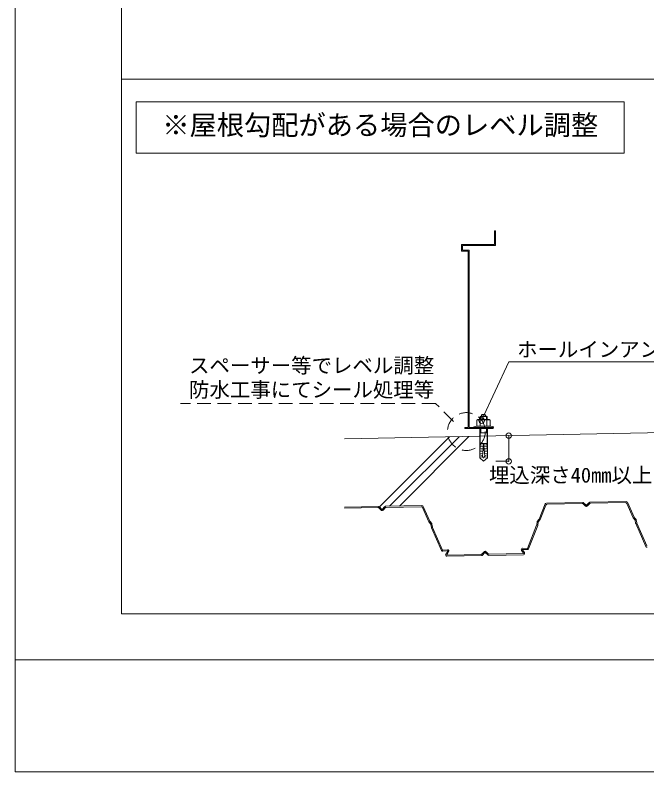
# Model space of a CAD drawing. Units: millimetres, scale not verified. Extents: x -2125 to 1875, y -1406 to 1354.
# Drawn here: x -2125 to -1198, y -1406 to -295 of the extents above; entities that cross this region are included whole.
import ezdxf
from ezdxf.enums import TextEntityAlignment as Align

# ---------------------------------------------------------------- set-up
doc = ezdxf.new("R2010")
doc.units = ezdxf.units.MM
doc.header["$LTSCALE"] = 10
doc.header["$PDMODE"] = 32
doc.header["$PDSIZE"] = 8
doc.linetypes.add('DASHED2', pattern=[3, 2, -1])
doc.layers.add('0-0', color=7, linetype='Continuous', lineweight=9)
doc.layers.add('1-0', color=4, linetype='Continuous', lineweight=9)
doc.styles.add('ＭＳ ゴシック', font='')
doc.styles.get('ＭＳ ゴシック').set_extended_font_data('MS Gothic')

msp = doc.modelspace()

# ---------------------------------------------------------------- linework, layer by layer
at = {"layer": '0-0'}
for p, q in [((-1421.66, -611.39), (-1420.16, -611.39)), ((-1421.66, -631.39), (-1421.66, -611.39)), ((-1420.16, -632.89), (-1420.16, -611.39)), ((-1470.16, -631.39), (-1421.66, -631.39)), ((-1468.66, -632.89), (-1468.66, -639.89)), ((-1447.16, -631.39), (-1447.16, -632.89)), ((-1435.16, -631.39), (-1435.16, -632.89)), ((-1435.16, -632.89), (-1420.16, -632.89)), ((-1447.37, -889.41), (-1445.81, -888.51)), ((-1445.81, -888.51), (-1429.31, -888.51)), ((-1442.55, -888.51), (-1442.55, -884.14)), ((-1433.23, -883.46), (-1441.88, -883.46)), ((-1441.88, -888.51), (-1441.88, -883.46)), ((-1440.47, -881.8), (-1439.64, -880.96)), ((-1440.47, -883.46), (-1440.47, -881.8)), ((-1435.47, -880.96), (-1439.64, -880.96)), ((-1434.64, -881.8), (-1435.47, -880.96)), ((-1434.64, -883.46), (-1434.64, -881.8)), ((-1433.23, -883.46), (-1432.55, -884.14)), ((-1433.23, -888.51), (-1433.23, -883.46)), ((-1432.55, -888.51), (-1432.55, -884.14)), ((-1427.74, -889.41), (-1429.31, -888.51)), ((-1641.78, -916.96), (-627.84, -896.68)), ((-1448.06, -897.89), (-1427.06, -897.89)), ((-1447.37, -889.41), (-1447.37, -897.89)), ((-1442.46, -889.41), (-1442.46, -897.89)), ((-1432.65, -889.41), (-1432.65, -897.89)), ((-1427.74, -889.41), (-1427.74, -897.89)), ((-1465.16, -899.89), (-1465.16, -901.39)), ((-1465.16, -899.89), (-1460.16, -899.89)), ((-1465.16, -901.39), (-1423.56, -901.39)), ((-1458.66, -899.89), (-1443.56, -899.89)), ((-1448.06, -899.89), (-1451.92, -899.89)), ((-1448.06, -899.89), (-1451.92, -899.89)), ((-1448.06, -899.89), (-1427.06, -899.89)), ((-1443.55, -899.89), (-1443.55, -901.39)), ((-1443.3, -901.42), (-1443.3, -944.42)), ((-1442.55, -923.76), (-1442.55, -899.89)), ((-1442.55, -908.46), (-1441.88, -907.79)), ((-1441.88, -900.46), (-1441.88, -899.89)), ((-1433.23, -900.46), (-1433.23, -899.89)), ((-1433.23, -907.79), (-1433.23, -900.46)), ((-1433.23, -907.79), (-1432.55, -908.46)), ((-1432.55, -923.76), (-1432.55, -899.89)), ((-1431.8, -901.42), (-1431.8, -944.42)), ((-1431.55, -899.89), (-1431.55, -901.39)), ((-1427.05, -899.89), (-1423.19, -899.89)), ((-1427.05, -899.89), (-1423.19, -899.89)), ((-1423.56, -899.89), (-1423.56, -901.39)), ((-1487.85, -913.88), (-1590.58, -1016.6)), ((-1473.55, -913.6), (-1575.61, -1015.66)), ((-1459.24, -913.31), (-1561.31, -1015.37)), ((-1400.69, -949.73), (-1400.69, -912.14)), ((-1442.92, -930.64), (-1443.12, -933.07)), ((-1442.6, -930.36), (-1442.92, -930.64)), ((-1438.2, -930.98), (-1442.92, -930.64)), ((-1442.48, -928.52), (-1442.76, -928.2)), ((-1438.03, -928.48), (-1442.76, -928.2)), ((-1442.32, -925.47), (-1442.63, -925.76)), ((-1442.6, -930.36), (-1442.48, -928.52)), ((-1442.55, -923.76), (-1437.81, -923.76)), ((-1442.27, -924.06), (-1442.54, -923.76)), ((-1442.32, -925.47), (-1442.27, -924.06)), ((-1437.3, -923.46), (-1437.8, -923.46)), ((-1437.21, -925.97), (-1437.3, -923.46)), ((-1432.55, -923.76), (-1437.29, -923.76)), ((-1437.21, -925.97), (-1432.48, -925.76)), ((-1437.08, -928.48), (-1437.21, -925.97)), ((-1437.08, -928.48), (-1432.35, -928.2)), ((-1436.91, -930.98), (-1437.08, -928.48)), ((-1436.91, -930.98), (-1432.19, -930.64)), ((-1436.71, -933.49), (-1436.91, -930.98)), ((-1432.84, -924.06), (-1432.57, -923.76)), ((-1432.79, -925.47), (-1432.84, -924.06)), ((-1432.79, -925.47), (-1432.48, -925.76)), ((-1432.63, -928.52), (-1432.35, -928.2)), ((-1432.5, -930.36), (-1432.63, -928.52)), ((-1432.5, -930.36), (-1432.19, -930.64)), ((-1432.48, -925.76), (-1432.35, -928.2)), ((-1432.19, -930.64), (-1431.99, -933.07)), ((-1443.02, -935.24), (-1443.3, -935.47)), ((-1438.64, -935.99), (-1443.3, -935.51)), ((-1438.91, -938.48), (-1443.3, -937.97)), ((-1439.21, -940.98), (-1443.3, -940.44)), ((-1439.55, -943.46), (-1443.3, -942.92)), ((-1442.85, -933.4), (-1443.12, -933.07)), ((-1438.4, -933.49), (-1443.12, -933.07)), ((-1443.02, -935.24), (-1442.85, -933.4)), ((-1439.55, -943.46), (-1439.21, -940.98)), ((-1436.71, -933.49), (-1431.99, -933.07)), ((-1436.47, -935.99), (-1436.71, -933.49)), ((-1436.47, -935.99), (-1431.8, -935.51)), ((-1436.2, -938.48), (-1436.47, -935.99)), ((-1436.2, -938.48), (-1431.8, -937.97)), ((-1435.9, -940.98), (-1436.2, -938.48)), ((-1435.9, -940.98), (-1431.8, -940.44)), ((-1435.55, -943.46), (-1435.9, -940.98)), ((-1435.55, -943.46), (-1431.8, -942.92)), ((-1432.26, -933.4), (-1431.99, -933.07)), ((-1432.09, -935.24), (-1432.26, -933.4)), ((-1432.09, -935.24), (-1431.8, -935.47)), ((-1443.3, -944.42), (-1437.55, -949.73)), ((-1431.8, -944.42), (-1437.55, -949.73)), ((-1400.69, -949.73), (-1419.44, -949.73)), ((-1292.12, -1009.99), (-1345.47, -1011.06)), ((-1287.01, -1014.22), (-1290.67, -1010.57)), ((-1286.44, -1014.21), (-1282.93, -1010.42)), ((-1281.5, -1009.78), (-1228.15, -1008.71)), ((-1280.79, -1011.36), (-1229.18, -1010.33)), ((-1216.64, -1031.65), (-1226.28, -1009.9)), ((-1592.06, -1015.99), (-1641.78, -1016.98)), ((-1592.71, -1017.6), (-1641.78, -1018.58)), ((-1591.26, -1018.18), (-1588.08, -1021.35)), ((-1586.95, -1020.22), (-1590.61, -1016.57)), ((-1586.38, -1020.21), (-1582.87, -1016.42)), ((-1582.16, -1018), (-1585.2, -1021.29)), ((-1581.44, -1015.78), (-1528.09, -1014.71)), ((-1580.73, -1017.36), (-1529.12, -1016.33)), ((-1517.93, -1038.54), (-1527.26, -1017.52)), ((-1516.58, -1037.65), (-1526.22, -1015.9)), ((-1356.06, -1034.44), (-1347.29, -1012.32)), ((-1354.67, -1035.28), (-1346.19, -1013.9)), ((-1292.77, -1011.6), (-1344.37, -1012.63)), ((-1291.32, -1012.19), (-1288.14, -1015.35)), ((-1282.22, -1012), (-1285.26, -1015.29)), ((-1217.99, -1032.55), (-1227.31, -1011.52)), ((-1213.95, -1034.69), (-1216.27, -1032.2)), ((-1515.4, -1041.42), (-1517.57, -1039.1)), ((-1513.89, -1040.69), (-1516.21, -1038.2)), ((-1514.26, -1046.64), (-1514.89, -1042.49)), ((-1512.71, -1046.19), (-1513.38, -1041.76)), ((-1373.13, -1077.51), (-1359.7, -1043.64)), ((-1359.58, -1043.12), (-1359.09, -1038.67)), ((-1358.62, -1037.59), (-1356.4, -1035.01)), ((-1358.01, -1043.51), (-1357.55, -1039.34)), ((-1357.08, -1038.26), (-1355.01, -1035.85)), ((-1215.46, -1035.42), (-1217.63, -1033.1)), ((-1214.32, -1040.64), (-1214.95, -1036.49)), ((-1199.32, -1074.65), (-1214.18, -1041.15)), ((-1212.77, -1040.19), (-1213.44, -1035.76)), ((-1197.86, -1074.01), (-1212.62, -1040.7)), ((-1499.26, -1080.65), (-1514.12, -1047.15)), ((-1497.8, -1080), (-1512.56, -1046.7)), ((-1371.64, -1078.1), (-1358.14, -1044.03)), ((-1490.71, -1079.63), (-1497.4, -1080.24)), ((-1490.57, -1081.22), (-1497.25, -1081.83)), ((-1493, -1085.84), (-1490.2, -1081.85)), ((-1491.69, -1086.76), (-1488.89, -1082.77)), ((-1441.3, -1086.39), (-1491.36, -1087.39)), ((-1440.59, -1087.97), (-1491.33, -1088.99)), ((-1439.88, -1085.75), (-1436.83, -1082.46)), ((-1439.88, -1085.75), (-1436.83, -1082.46)), ((-1439.88, -1085.75), (-1436.83, -1082.46)), ((-1439.88, -1085.75), (-1436.83, -1082.46)), ((-1435.66, -1083.54), (-1439.16, -1087.33)), ((-1435.66, -1083.54), (-1439.16, -1087.33)), ((-1435.66, -1083.54), (-1439.16, -1087.33)), ((-1435.66, -1083.54), (-1439.16, -1087.33)), ((-1435.08, -1083.53), (-1431.42, -1087.18)), ((-1435.08, -1083.53), (-1431.42, -1087.18)), ((-1435.08, -1083.53), (-1431.42, -1087.18)), ((-1435.08, -1083.53), (-1431.42, -1087.18)), ((-1430.77, -1085.56), (-1433.95, -1082.4)), ((-1430.77, -1085.56), (-1433.95, -1082.4)), ((-1430.77, -1085.56), (-1433.95, -1082.4)), ((-1430.77, -1085.56), (-1433.95, -1082.4)), ((-1429.97, -1087.76), (-1379.24, -1086.75)), ((-1429.32, -1086.15), (-1379.27, -1085.15)), ((-1378.96, -1084.5), (-1381.91, -1080.63)), ((-1377.69, -1083.53), (-1380.64, -1079.66)), ((-1380.3, -1079.02), (-1373.6, -1079.36)), ((-1380.22, -1077.42), (-1373.52, -1077.76)), ((-2125.43, -1241.17), (1874.57, -1241.17)), ((1874.57, -1241.17), (-1917.86, -1241.17)), ((1874.57, -1405.51), (-2125.43, -1405.51))]:
    msp.add_line(p, q, dxfattribs=at)
at = {"layer": '0-0', "linetype": 'DASHED2'}
for p, q in [((-1508.11, -864.65), (-1882.86, -864.65)), ((-1481.62, -891.14), (-1508.11, -864.65)), ((-1443.56, -899.89), (-1443.56, -901.39)), ((-1443.56, -899.89), (-1443.56, -901.39)), ((-1431.56, -899.89), (-1431.56, -901.39)), ((-1431.56, -899.89), (-1431.56, -901.39))]:
    msp.add_line(p, q, dxfattribs=at)
at = {"layer": '0-0'}
for points in [[(1874.57, -1405.51), (1874.57, 1354.49), (-2125.43, 1354.49), (-2125.43, -1405.51)], [(-1470.16, -631.39), (-1470.16, -641.39), (-1460.16, -641.39), (-1460.16, -899.89)], [(-1468.66, -632.89), (-1447.16, -632.89), (-1435.16, -632.89)], [(-1468.66, -639.89), (-1458.66, -639.89), (-1458.66, -899.89)], [(-1108.81, -803.89), (-1400.6, -803.89), (-1440.45, -889.87)], [(-1432.55, -884.14), (-1442.55, -884.14), (-1441.88, -883.46)], [(-1448.06, -897.89), (-1451.92, -898.89), (-1451.92, -899.89)], [(-1427.05, -897.89), (-1423.19, -898.89), (-1423.19, -899.89)], [(-1433.23, -907.79), (-1441.88, -907.79), (-1441.88, -900.46)], [(-1437.9, -925.97), (-1442.63, -925.76), (-1442.76, -928.2)], [(-1438.64, -935.99), (-1438.4, -933.49), (-1438.2, -930.98), (-1438.03, -928.48), (-1437.9, -925.97), (-1437.8, -923.46)], [(-1439.21, -940.98), (-1438.91, -938.48), (-1438.64, -935.99)]]:
    msp.add_lwpolyline(points, dxfattribs=at)
msp.add_lwpolyline([(-1947.57, -421.98), (-1231.19, -421.98), (-1231.19, -497.24), (-1947.57, -497.24)], close=True, dxfattribs=at)
at = {"layer": '0-0', "linetype": 'DASHED2'}
msp.add_circle((-1462.9, -906.02), 27.75, dxfattribs=at)
at = {"layer": '0-0'}
msp.add_circle((-1440.45, -889.87), 4.17, dxfattribs=at)
for centre, radius, start, end in [((-1444.92, -892.89), 4.26, 54.793, 125.207), ((-1437.56, -904.49), 15.86, 71.971, 108.029), ((-1430.19, -892.89), 4.26, 54.793, 125.207), ((-1426.02, -938.74), 13.3, 188.441, 205.72), ((-1449.09, -938.74), 13.3, 334.28, 351.559), ((-1437.55, -944.3), 0.5, 205.72, 334.28), ((-1292.08, -1011.99), 2, 45.08485, 91.14576), ((-1292.08, -1011.99), 2, 45.08485, 91.14576), ((-1281.46, -1011.78), 2, 91.14576, 137.20667), ((-1281.46, -1011.78), 2, 91.14576, 137.20667), ((-1229.14, -1012.33), 2, 23.91317, 91.14576), ((-1228.11, -1010.71), 2, 23.91317, 91.14576), ((-1592.67, -1019.6), 2, 45.08485, 91.14576), ((-1592.67, -1019.6), 2, 45.08485, 91.14576), ((-1592.02, -1017.99), 2, 45.08485, 91.14576), ((-1592.02, -1017.99), 2, 45.08485, 91.14576), ((-1586.67, -1019.93), 2, 225.08485, 271.14576), ((-1586.67, -1019.93), 0.4, 225.08485, 271.14576), ((-1586.67, -1019.93), 0.4, 271.14576, 317.20667), ((-1586.67, -1019.93), 2, 271.14576, 317.20667), ((-1581.4, -1017.77), 2, 91.14576, 137.20667), ((-1581.4, -1017.77), 2, 91.14576, 137.20667), ((-1580.69, -1019.36), 2, 91.14576, 137.20667), ((-1580.69, -1019.36), 2, 91.14576, 137.20667), ((-1529.08, -1018.33), 2, 23.91317, 91.14576), ((-1528.05, -1016.71), 2, 23.91317, 91.14576), ((-1345.43, -1013.06), 2, 91.14576, 158.37836), ((-1344.33, -1014.63), 2, 91.14576, 158.37836), ((-1292.73, -1013.6), 2, 45.08485, 91.14576), ((-1292.73, -1013.6), 2, 45.08485, 91.14576), ((-1286.73, -1013.93), 2, 225.08485, 271.14576), ((-1286.73, -1013.93), 0.4, 225.08485, 271.14576), ((-1286.73, -1013.93), 0.4, 271.14576, 317.20667), ((-1286.73, -1013.93), 2, 271.14576, 317.20667), ((-1280.75, -1013.36), 2, 91.14576, 137.20667), ((-1280.75, -1013.36), 2, 91.14576, 137.20667), ((-1216.16, -1031.73), 2, 203.91317, 222.96593), ((-1214.81, -1030.84), 2, 203.91317, 222.96593), ((-1516.1, -1037.73), 2, 203.91317, 222.96593), ((-1514.75, -1036.84), 2, 203.91317, 222.96593), ((-1516.87, -1042.78), 2, 8.53181, 42.96593), ((-1515.36, -1042.06), 2, 8.53181, 42.96593), ((-1361.56, -1042.91), 2, 338.37836, 353.75972), ((-1357.1, -1038.89), 2, 139.32559, 173.75972), ((-1360, -1043.29), 2, 338.37836, 353.75972), ((-1355.56, -1039.56), 2, 139.32559, 173.75972), ((-1357.92, -1033.7), 2, 319.32559, 338.37836), ((-1356.53, -1034.54), 2, 319.32559, 338.37836), ((-1216.93, -1036.79), 2, 8.53181, 42.96593), ((-1212.35, -1040.34), 2, 188.53181, 203.91317), ((-1215.42, -1036.06), 2, 8.53181, 42.96593), ((-1210.8, -1039.89), 2, 188.53181, 203.91317), ((-1512.29, -1046.34), 2, 188.53181, 203.91317), ((-1510.74, -1045.89), 2, 188.53181, 203.91317), ((-1197.49, -1073.84), 2, 203.91317, 275.23138), ((-1497.43, -1079.84), 2, 203.91317, 275.23138), ((-1497.43, -1079.84), 0.4, 203.91317, 275.23138), ((-1491.37, -1086.99), 2, 144.9323, 271.14576), ((-1491.37, -1086.99), 0.4, 144.9323, 271.14576), ((-1490.53, -1081.62), 2, 324.9323, 95.23138), ((-1490.53, -1081.62), 0.4, 324.9323, 95.23138), ((-1441.34, -1084.39), 2, 271.14576, 317.20667), ((-1441.34, -1084.39), 2, 271.14576, 317.20667), ((-1441.34, -1084.39), 2, 271.14576, 317.20667), ((-1441.34, -1084.39), 2, 271.14576, 317.20667), ((-1441.34, -1084.39), 2, 271.14576, 317.20667), ((-1441.34, -1084.39), 2, 271.14576, 317.20667), ((-1441.34, -1084.39), 2, 271.14576, 317.20667), ((-1441.34, -1084.39), 2, 271.14576, 317.20667), ((-1440.63, -1085.97), 2, 271.14576, 317.20667), ((-1440.63, -1085.97), 2, 271.14576, 317.20667), ((-1440.63, -1085.97), 2, 271.14576, 317.20667), ((-1440.63, -1085.97), 2, 271.14576, 317.20667), ((-1440.63, -1085.97), 2, 271.14576, 317.20667), ((-1440.63, -1085.97), 2, 271.14576, 317.20667), ((-1440.63, -1085.97), 2, 271.14576, 317.20667), ((-1440.63, -1085.97), 2, 271.14576, 317.20667), ((-1435.36, -1083.81), 2, 91.14576, 137.20667), ((-1435.36, -1083.81), 2, 91.14576, 137.20667), ((-1435.36, -1083.81), 2, 91.14576, 137.20667), ((-1435.36, -1083.81), 2, 91.14576, 137.20667), ((-1435.36, -1083.81), 0.4, 91.14576, 137.20667), ((-1435.36, -1083.81), 0.4, 91.14576, 137.20667), ((-1435.36, -1083.81), 0.4, 91.14576, 137.20667), ((-1435.36, -1083.81), 0.4, 91.14576, 137.20667), ((-1435.36, -1083.81), 2, 45.08485, 91.14576), ((-1435.36, -1083.81), 2, 45.08485, 91.14576), ((-1435.36, -1083.81), 2, 45.08485, 91.14576), ((-1435.36, -1083.81), 2, 45.08485, 91.14576), ((-1435.36, -1083.81), 0.4, 45.08485, 91.14576), ((-1435.36, -1083.81), 0.4, 45.08485, 91.14576), ((-1435.36, -1083.81), 0.4, 45.08485, 91.14576), ((-1435.36, -1083.81), 0.4, 45.08485, 91.14576), ((-1430.01, -1085.76), 2, 225.08485, 271.14576), ((-1430.01, -1085.76), 2, 225.08485, 271.14576), ((-1430.01, -1085.76), 2, 225.08485, 271.14576), ((-1430.01, -1085.76), 2, 225.08485, 271.14576), ((-1430.01, -1085.76), 2, 225.08485, 271.14576), ((-1430.01, -1085.76), 2, 225.08485, 271.14576), ((-1430.01, -1085.76), 2, 225.08485, 271.14576), ((-1430.01, -1085.76), 2, 225.08485, 271.14576), ((-1429.36, -1084.15), 2, 225.08485, 271.14576), ((-1429.36, -1084.15), 2, 225.08485, 271.14576), ((-1429.36, -1084.15), 2, 225.08485, 271.14576), ((-1429.36, -1084.15), 2, 225.08485, 271.14576), ((-1429.36, -1084.15), 2, 225.08485, 271.14576), ((-1429.36, -1084.15), 2, 225.08485, 271.14576), ((-1429.36, -1084.15), 2, 225.08485, 271.14576), ((-1429.36, -1084.15), 2, 225.08485, 271.14576), ((-1380.33, -1079.42), 2, 87.06015, 217.35922), ((-1380.33, -1079.42), 0.4, 87.06015, 217.35922), ((-1379.28, -1084.75), 0.4, 271.14576, 37.35922), ((-1379.28, -1084.75), 2, 271.14576, 37.35922), ((-1373.5, -1077.36), 2, 267.06015, 338.37836), ((-1373.5, -1077.36), 0.4, 267.06015, 338.37836)]:
    msp.add_arc(centre, radius, start, end, dxfattribs=at)
for p in [(-1400.69, -912.14), (-1400.69, -949.73)]:
    msp.add_point(p, dxfattribs=at)
at = {"layer": '1-0'}
for p, q in [((-1969.1, 1180.5), (-1969.1, -1173.5)), ((-1969.1, -388.83), (-223.78, -388.83)), ((-1969.1, -1173.5), (-223.78, -1173.5))]:
    msp.add_line(p, q, dxfattribs=at)

# ---------------------------------------------------------------- texts
at = {"layer": '0-0', "style": 'ＭＳ ゴシック'}
for s, height, p in [('※屋根勾配がある場合のレベル調整', 29.33, (-1909.38, -479.61)), ('ホールインアンカー', 21.99, (-1388.48, -803.01)), ('スペーサー等でレベル調整', 21.99, (-1870.08, -826.67)), ('防水工事にてシール処理等', 21.99, (-1870.08, -862.23)), ('埋込深さ40mm以上', 21.99, (-1429.68, -987.56))]:
    msp.add_text(s, height=height, dxfattribs=at).set_placement(p, align=Align.BOTTOM_LEFT)

doc.saveas('drawing.dxf')
